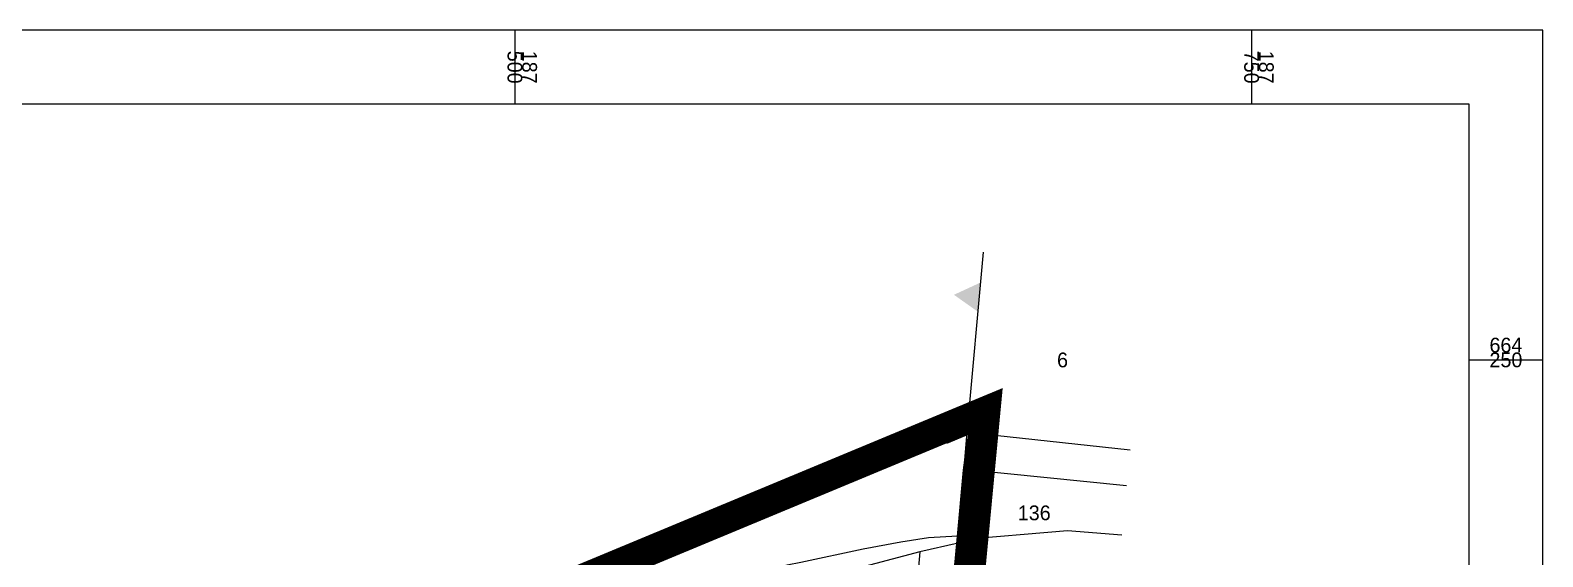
# Model space of a CAD drawing. Extents: x -493 to 187849, y -1657 to 664362.
# Drawn here: x 187336 to 187849, y 664183 to 664362 of the extents above; entities that cross this region are included whole.
import ezdxf
from ezdxf.enums import TextEntityAlignment as Align

# ---------------------------------------------------------------- set-up
doc = ezdxf.new("R2010")
doc.units = 0
doc.header["$MEASUREMENT"] = 0
doc.layers.get('0').update_dxf_attribs({"linetype": 'CONTINUOUS'})
for name, color, linetype in [('0DXF_GUSH', 3, 'CONTINUOUS'), ('0G_GV_LIN', 10, 'CONTINUOUS'), ('1DXF_GUSH', 3, 'CONTINUOUS'), ('BOUNDARY', 1, 'CONTINUOUS'), ('GBOUND_BOUNDARY', 5, 'CONTINUOUS'), ('GUSHIM', 10, 'CONTINUOUS'), ('HELKA', 3, 'CONTINUOUS'), ('TR_GILYON', 7, 'CONTINUOUS')]:
    doc.layers.add(name, color=color, linetype=linetype)
doc.styles.get("Standard").update_dxf_attribs({"font": 'dimheb.shx'})
doc.styles.add('TRHEBTXT', font='HEBTXT.SHX')

# ---------------------------------------------------------------- blocks, each defined once
blk = doc.blocks.new('TVC_FENCE')
blk.add_solid([(-0.5, 0), (0.5, 0), (0, 0.866)])

msp = doc.modelspace()

# ---------------------------------------------------------------- linework, layer by layer
at = {"layer": '0DXF_GUSH'}
for points in [[(187653.45, 664225.53), (187659, 664286.47)], [(187402.82, 664120.78), (187452.85, 664141.58), (187476.71, 664151.7), (187653.45, 664225.53)], [(187652.97, 664216.18), (187653.45, 664225.53)], [(187652.97, 664216.18), (187653.45, 664225.53)], [(187653.45, 664225.53), (187708.76, 664219.56)], [(187652.61, 664212.87), (187652.97, 664216.18)], [(187652.61, 664212.87), (187652.97, 664216.18)], [(187650.08, 664188.89), (187652.61, 664212.87)], [(187650.08, 664188.89), (187652.61, 664212.87)], [(187707.6, 664207.36), (187652.61, 664212.87)], [(187707.6, 664207.36), (187652.61, 664212.87)], [(187687.56, 664192.05), (187650.08, 664188.89)], [(187687.56, 664192.05), (187650.08, 664188.89)], [(187706, 664190.55), (187687.56, 664192.05)], [(187636.05, 664038.45), (187650.08, 664188.89)], [(187636.05, 664038.45), (187650.08, 664188.89)]]:
    msp.add_lwpolyline(points, dxfattribs=at)
at = {"layer": '0G_GV_LIN'}
for points in [[(187653.45, 664225.53), (187659, 664286.47)], [(186955.58, 663933.73), (187111.51, 663999.48), (187117.75, 664002.21), (187393.76, 664117.01), (187402.82, 664120.78), (187452.85, 664141.58), (187476.71, 664151.7), (187653.45, 664225.53)], [(187616.6, 663837.82), (187618.95, 663860.72), (187622.96, 663900.65), (187632.39, 663999.87), (187636.05, 664038.45), (187650.08, 664188.89), (187652.29, 664212.65), (187652.64, 664216.05), (187653.45, 664225.53)]]:
    msp.add_lwpolyline(points, dxfattribs=at)
at = {"layer": 'GBOUND_BOUNDARY', "color": 5, "const_width": 10}
msp.add_lwpolyline([(187589.04, 663452.62), (187599.2, 663581.17), (187603.13, 663623.57), (187604.2, 663635.09), (187612.15, 663720.85), (187618.36, 663790.9), (187620.75, 663817.83), (187624.43, 663859.33), (187637.32, 663996.46), (187637.54, 663998.84), (187638.96, 664013.78), (187659.78, 664232.65), (187398.89, 664124.3), (187382.49, 664117.44), (186953.71, 663938.76)], dxfattribs=at)
msp.add_lwpolyline([(187589.04, 663452.62), (187599.2, 663581.17), (187603.13, 663623.57), (187604.2, 663635.09), (187612.15, 663720.85), (187618.36, 663790.9), (187620.75, 663817.83), (187624.43, 663859.33), (187637.32, 663996.46), (187637.54, 663998.84), (187638.96, 664013.78), (187659.78, 664232.65), (187398.89, 664124.3), (187382.49, 664117.44), (186953.71, 663938.76)], dxfattribs=at)
at = {"layer": 'GUSHIM'}
msp.add_lwpolyline([(187546.98, 663456.62), (187546.98, 663456.62), (187584.41, 663457.52), (187594.22, 663581.59), (187607.17, 663721.3), (187619.45, 663859.78), (187632.56, 663999.31), (187652.88, 664213.84), (187654.02, 664224.84), (187646.44, 664221.7)], dxfattribs=at)
at = {"layer": 'HELKA', "linetype": 'CONTINUOUS'}
for p, q in [((187637.38, 664184.9), (187588.1, 664171.95)), ((187637.38, 664184.9), (187630.37, 664105.7)), ((187650.41, 664187.86), (187637.38, 664184.9))]:
    msp.add_line(p, q, dxfattribs=at)
msp.add_lwpolyline([(187650.21, 664190.27), (187640.4, 664189.74), (187630.98, 664188.2), (187618.17, 664185.89), (187597.02, 664181.29), (187592.35, 664180.44), (187582.57, 664177.89), (187567.28, 664173.86), (187551.3, 664168.96), (187533.2, 664163.06), (187509.29, 664154.93), (187483.54, 664145.65), (187461.76, 664136.94), (187431.24, 664124.11), (187407.45, 664115.62), (187372.61, 664102.03), (187364.97, 664099.06), (187329.49, 664082.29)], dxfattribs=at)
at = {"layer": 'TR_GILYON', "linetype": 'CONTINUOUS'}
for p, q in [((187500, 664361.7), (187500, 664336.7)), ((187750, 664361.7), (187750, 664336.7)), ((187823.8, 664250), (187848.8, 664250))]:
    msp.add_line(p, q, dxfattribs=at)
for points in [[(183412.32, 658921.8), (187848.8, 658921.8), (187848.8, 664361.7), (183412.32, 664361.7), (183412.32, 658921.8)], [(183437.32, 658946.8), (187823.8, 658946.8), (187823.8, 664336.7), (183437.32, 664336.7), (183437.32, 658946.8)]]:
    msp.add_lwpolyline(points, dxfattribs=at)

# ---------------------------------------------------------------- block references
at = {"layer": 'BOUNDARY', "color": 1, "linetype": 'CONTINUOUS', "xscale": 10, "yscale": 10, "zscale": 10}
for p, rotation in [((187657.62, 664271.27), 84.7921730481937), ((187566.25, 664189.1), 22.67186770551272)]:
    msp.add_blockref('TVC_FENCE', p, dxfattribs=dict(at, rotation=rotation))

# ---------------------------------------------------------------- texts
at = {"layer": '1DXF_GUSH'}
for s, p in [('6', (187683.98, 664247.48)), ('6', (187683.98, 664247.48)), ('136', (187670.66, 664195.65))]:
    msp.add_text(s, height=5, dxfattribs=at).set_placement(p)
at = {"layer": 'TR_GILYON', "linetype": 'CONTINUOUS', "style": 'TRHEBTXT'}
for s, p in [('500', (187497.5, 664349.2)), ('187', (187502.5, 664349.2)), ('750', (187747.5, 664349.2)), ('187', (187752.5, 664349.2))]:
    msp.add_text(s, height=5, rotation=270, dxfattribs=at).set_placement(p, align=Align.CENTER)
for s, p in [('664', (187836.3, 664252.5)), ('250', (187836.3, 664247.5))]:
    msp.add_text(s, height=5, dxfattribs=at).set_placement(p, align=Align.CENTER)

doc.saveas('drawing.dxf')
